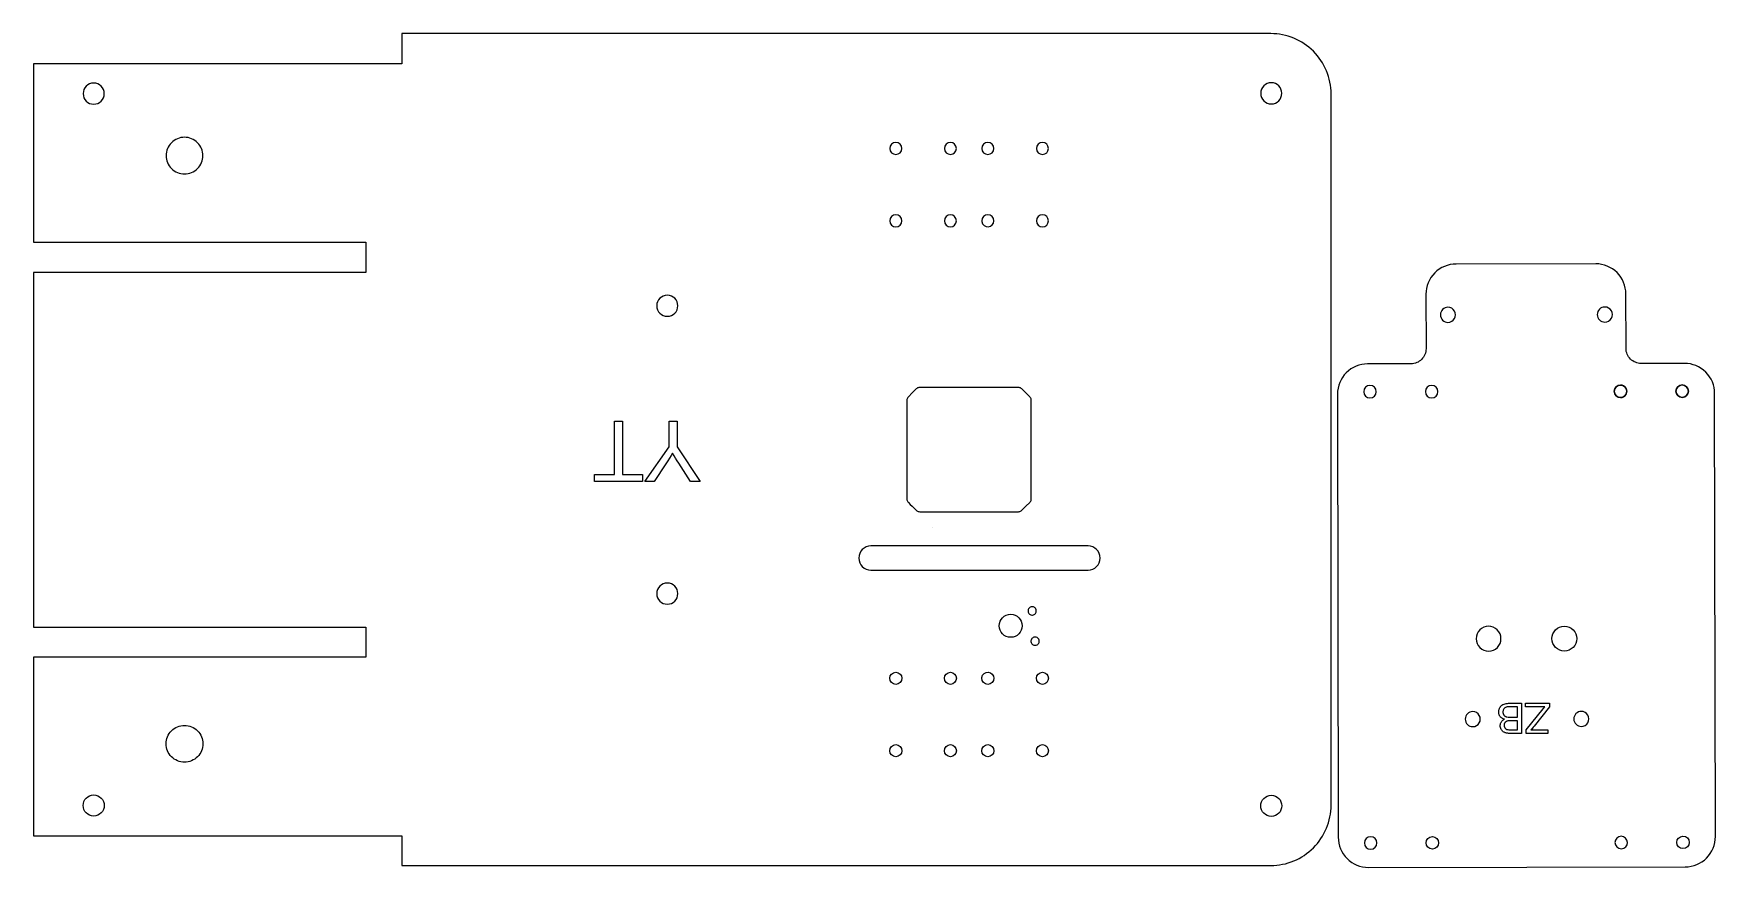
# Model space of a CAD drawing. Extents: x -297 to 260, y -197 to 79.
import ezdxf

# ---------------------------------------------------------------- set-up
doc = ezdxf.new("R2010")
doc.units = 0
doc.layers.add('5MM_MATERIAL', color=18, linetype='CONTINUOUS')

msp = doc.modelspace()

# ---------------------------------------------------------------- linework, layer by layer
at = {"layer": '5MM_MATERIAL'}
for points in [[(-297.35, -186.56), (-175.28, -186.56), (-175.28, -196.41), (112.68, -196.41, 0.414214), (132.68, -176.41), (132.68, 59.41, 0.414214), (112.68, 79.41), (-175.28, 79.41), (-175.28, 69.44), (-297.35, 69.44), (-297.35, 10.25), (-187.26, 10.25), (-187.26, 0.25), (-297.35, 0.25), (-297.35, -117.36), (-187.26, -117.36), (-187.26, -127.36), (-297.35, -127.36)], [(-273.94, 59.51, 1), (-280.94, 59.51, 1)], [(116.35, 59.61, 1), (109.35, 59.61, 1)], [(-247.35, 32.87, 0.414214), (-241.27, 38.95, 0.414214), (-247.35, 45.03, 0.414214), (-253.43, 38.95, 0.414214)], [(-9.58, 41.34, 1), (-13.58, 41.34, 1)], [(8.5, 41.34, 1), (4.5, 41.34, 1)], [(20.92, 41.34, 1), (16.92, 41.34, 1)], [(39, 41.34, 1), (35, 41.34, 1)], [(-9.58, 17.34, 1), (-13.58, 17.34, 1)], [(8.5, 17.34, 1), (4.5, 17.34, 1)], [(39, 17.34, 1), (35, 17.34, 1)], [(230.43, -24.96), (230.4, -6.9, 0.414214), (220.39, 3.08), (174.09, 3.01, 0.414214), (164.11, -7.01), (164.14, -25.06, -0.414214), (159.15, -30.07), (144.79, -30.1, 0.414214), (134.81, -40.11), (135.05, -187.05, 0.414214), (145.06, -197.04), (250.06, -196.87, 0.414214), (260.05, -186.85), (259.81, -39.91, 0.414214), (249.79, -29.93), (235.44, -29.95, -0.414214)], [(-90.83, -10.83, 1), (-83.83, -10.83, 0), (-83.83, -10.83, 1)], [(171.41, -11.32, 1), (171.42, -16.32, 1)], [(223.41, -11.24, 1), (223.42, -16.24, 1)], [(145.55, -37.26, 1), (145.56, -41.4, 1)], [(166.01, -37.22, 1), (166.01, -41.37, 1)], [(228.6, -37.12, 1), (228.61, -41.26, 1)], [(228.6, -37.12, 1), (228.61, -41.26, 1)], [(228.6, -37.12, -1), (228.61, -41.26, -1)], [(249.06, -37.09, 1), (249.07, -41.23, 1)], [(249.06, -37.09, 1), (249.07, -41.23, 1)], [(249.06, -37.09, -1), (249.07, -41.23, -1)], [(-19.87, -98.47), (22.13, -98.47), (52.13, -98.47, 1), (52.13, -90.47), (-19.87, -90.47, 1), (-19.87, -98.47, 0.000001)], [(-90.83, -106.28, 1), (-83.83, -106.28, 0), (-83.83, -106.28, 1)], [(30.31, -116.94, -1), (22.69, -116.94, -1)], [(184.88, -125.35, 0.414214), (188.99, -121.22), (188.99, -121.22, 0.414214), (184.86, -117.1, 0.414214), (180.75, -121.23, 0.414214)], [(210.02, -125.31, -0.414214), (205.89, -121.19), (205.89, -121.19, -0.414214), (210, -117.06, -0.414214), (214.13, -121.18, -0.414214)], [(-9.58, -134.35, -1), (-13.58, -134.35, -1)], [(8.5, -134.35, -1), (4.5, -134.35, -1)], [(39, -134.35, -1), (35, -134.35, -1)], [(-247.35, -149.98, -0.414214), (-241.27, -156.06, -0.414214), (-247.35, -162.14, -0.414214), (-253.43, -156.06, -0.414214)], [(179.62, -145.38, 1), (179.63, -150.38, 1)], [(215.62, -145.32, 1), (215.63, -150.32, 1)], [(-9.58, -158.35, -1), (-13.58, -158.35, -1)], [(8.5, -158.35, -1), (4.5, -158.35, -1)], [(20.92, -158.35, -1), (16.92, -158.35, -1)], [(39, -158.35, -1), (35, -158.35, -1)], [(-273.94, -176.52, -1), (-280.94, -176.52, -1)], [(116.35, -176.62, -1), (109.35, -176.62, -1)], [(145.79, -186.86, 1), (145.8, -191, 1)], [(166.25, -186.83, -1), (166.26, -190.97, -1)], [(228.84, -186.72, 1), (228.85, -190.87, 1)], [(249.3, -186.69, -1), (249.31, -190.83, -1)]]:
    msp.add_lwpolyline(points, format="xyb", close=True, dxfattribs=at)
for points in [[(16.94, 17.06, 0.933212), (20.92, 17.34, 0.999998), (16.92, 17.34, 0.034548), (16.94, 17.06)], [(16.94, -134.07, -0.933212), (20.92, -134.35, -0.999998), (16.92, -134.35, -0.034548), (16.94, -134.07)]]:
    msp.add_lwpolyline(points, format="xyb", dxfattribs=at)
for points in [[(-7.91, -74.86), (-7.89, -75.12), (-7.83, -75.36), (-7.74, -75.58), (-7.61, -75.81), (-7.43, -76.02), (-6.78, -76.67), (-6.13, -77.32), (-4.82, -78.63), (-4.61, -78.8), (-4.39, -78.94), (-4.15, -79.03), (-3.92, -79.09), (-3.67, -79.11), (29.05, -79.11), (29.31, -79.09), (29.54, -79.03), (29.77, -78.94), (29.99, -78.81), (30.21, -78.63), (30.85, -77.98), (31.51, -77.32), (32.81, -76.02), (32.99, -75.81), (33.12, -75.59), (33.22, -75.35), (33.27, -75.11), (33.29, -74.86), (33.29, -42.15), (33.27, -41.89), (33.22, -41.65), (33.13, -41.43), (32.99, -41.2), (32.81, -40.99), (32.17, -40.35), (31.51, -39.69), (30.21, -38.39), (30, -38.21), (29.79, -38.08), (29.56, -37.99), (29.31, -37.93), (29.05, -37.91), (-3.66, -37.91), (-3.93, -37.93), (-4.17, -37.99), (-4.41, -38.08), (-4.62, -38.21), (-4.82, -38.39), (-5.47, -39.03), (-6.13, -39.69), (-7.43, -40.99), (-7.61, -41.2), (-7.74, -41.42), (-7.84, -41.67), (-7.89, -41.9), (-7.91, -42.15)], [(-102.19, -49.09), (-102.19, -66.73), (-95.6, -66.73), (-95.6, -69.09), (-111.45, -69.09), (-111.45, -66.73), (-104.83, -66.73), (-104.83, -49.09)], [(-84.1, -49.09), (-84.1, -57.57), (-76.39, -69.09), (-79.61, -69.09), (-83.55, -63.06), (-84.09, -62.22), (-84.6, -61.37), (-85.1, -60.53), (-85.58, -59.68), (-86.06, -60.49), (-86.58, -61.35), (-87.15, -62.26), (-87.77, -63.21), (-91.64, -69.09), (-94.72, -69.09), (-86.74, -57.57), (-86.74, -49.09)], [(33.74, -113.36), (34.01, -113.3), (34.25, -113.2), (34.48, -113.05), (34.66, -112.86), (34.81, -112.64), (34.91, -112.39), (34.97, -112.13), (34.97, -111.86), (34.92, -111.6), (34.82, -111.36), (34.67, -111.13), (34.48, -110.94), (34.26, -110.79), (34.01, -110.69), (33.75, -110.63), (33.48, -110.63), (33.22, -110.68), (32.97, -110.78), (32.75, -110.93), (32.56, -111.11), (32.41, -111.33), (32.3, -111.58), (32.24, -111.84), (32.24, -112.11), (32.29, -112.37), (32.39, -112.62), (32.53, -112.85), (32.72, -113.04), (32.94, -113.19), (33.18, -113.3), (33.44, -113.36), (33.71, -113.36), (33.72, -113.36), (33.73, -113.36)], [(34.42, -120.68), (34.16, -120.74), (33.91, -120.84), (33.69, -120.99), (33.5, -121.19), (33.36, -121.41), (33.26, -121.66), (33.21, -121.92), (33.21, -122.19), (33.27, -122.45), (33.37, -122.69), (33.52, -122.92), (33.71, -123.11), (33.94, -123.25), (34.18, -123.35), (34.45, -123.41), (34.71, -123.4), (34.98, -123.35), (35.22, -123.25), (35.45, -123.1), (35.63, -122.91), (35.78, -122.69), (35.88, -122.44), (35.94, -122.18), (35.94, -121.91), (35.89, -121.65), (35.78, -121.4), (35.64, -121.18), (35.45, -120.99), (35.23, -120.84), (34.98, -120.73), (34.72, -120.68), (34.45, -120.68), (34.44, -120.68), (34.43, -120.68)], [(195.79, -142.62), (195.81, -152.62), (192.06, -152.63), (191.78, -152.63), (191.51, -152.61), (191.26, -152.59), (191.02, -152.56), (190.8, -152.51), (190.59, -152.46), (190.4, -152.4), (190.22, -152.33), (190.05, -152.25), (189.89, -152.16), (189.74, -152.06), (189.6, -151.95), (189.47, -151.82), (189.35, -151.69), (189.23, -151.55), (189.13, -151.4), (189.04, -151.24), (188.96, -151.08), (188.89, -150.92), (188.84, -150.75), (188.79, -150.59), (188.76, -150.42), (188.74, -150.25), (188.74, -150.08), (188.74, -149.92), (188.76, -149.76), (188.78, -149.61), (188.82, -149.45), (188.87, -149.31), (188.93, -149.16), (189, -149.01), (189.08, -148.87), (189.17, -148.73), (189.28, -148.6), (189.39, -148.48), (189.52, -148.36), (189.65, -148.25), (189.8, -148.14), (189.96, -148.04), (190.13, -147.95), (189.91, -147.88), (189.7, -147.8), (189.51, -147.7), (189.33, -147.6), (189.16, -147.48), (189.01, -147.35), (188.86, -147.2), (188.73, -147.05), (188.62, -146.89), (188.52, -146.71), (188.44, -146.54), (188.37, -146.35), (188.31, -146.16), (188.28, -145.96), (188.25, -145.75), (188.24, -145.54), (188.25, -145.36), (188.26, -145.19), (188.29, -145.02), (188.32, -144.86), (188.36, -144.7), (188.41, -144.54), (188.47, -144.38), (188.54, -144.23), (188.62, -144.08), (188.7, -143.94), (188.78, -143.81), (188.87, -143.69), (188.96, -143.58), (189.06, -143.48), (189.16, -143.38), (189.27, -143.3), (189.38, -143.22), (189.5, -143.14), (189.63, -143.07), (189.76, -143.01), (190.05, -142.89), (190.37, -142.8), (190.71, -142.73), (191.1, -142.67), (191.52, -142.64), (191.98, -142.63)], [(194.47, -143.81), (191.98, -143.81), (191.43, -143.82), (191.23, -143.84), (191.08, -143.86), (190.86, -143.91), (190.66, -143.97), (190.48, -144.04), (190.32, -144.13), (190.17, -144.24), (190.04, -144.37), (189.92, -144.52), (189.81, -144.69), (189.73, -144.88), (189.66, -145.08), (189.63, -145.3), (189.62, -145.53), (189.62, -145.67), (189.63, -145.8), (189.66, -145.93), (189.69, -146.06), (189.73, -146.17), (189.78, -146.29), (189.84, -146.4), (189.9, -146.5), (189.98, -146.6), (190.06, -146.7), (190.15, -146.78), (190.25, -146.86), (190.35, -146.92), (190.46, -146.98), (190.58, -147.04), (190.7, -147.08), (190.83, -147.12), (190.98, -147.16), (191.32, -147.21), (191.71, -147.24), (192.16, -147.25), (194.48, -147.24)], [(205.07, -142.61), (205.07, -143.84), (199.96, -150.25), (199.69, -150.58), (199.43, -150.89), (199.17, -151.18), (198.92, -151.44), (204.5, -151.43), (204.5, -152.61), (197.34, -152.62), (197.34, -151.44), (202.94, -144.5), (203.55, -143.79), (197.16, -143.8), (197.16, -142.62)], [(194.48, -148.42), (192.31, -148.43), (191.91, -148.44), (191.56, -148.46), (191.28, -148.49), (191.05, -148.55), (190.93, -148.59), (190.82, -148.63), (190.71, -148.69), (190.61, -148.75), (190.52, -148.81), (190.44, -148.88), (190.36, -148.96), (190.29, -149.05), (190.23, -149.13), (190.18, -149.23), (190.14, -149.33), (190.1, -149.44), (190.07, -149.55), (190.05, -149.67), (190.04, -149.79), (190.04, -149.92), (190.04, -150.04), (190.05, -150.16), (190.07, -150.28), (190.1, -150.39), (190.13, -150.49), (190.17, -150.6), (190.22, -150.7), (190.28, -150.79), (190.34, -150.89), (190.41, -150.97), (190.49, -151.04), (190.57, -151.11), (190.66, -151.17), (190.75, -151.23), (190.85, -151.27), (190.96, -151.31), (191.08, -151.34), (191.22, -151.37), (191.56, -151.42), (191.98, -151.44), (192.48, -151.45), (194.48, -151.45)]]:
    msp.add_lwpolyline(points, close=True, dxfattribs=at)
msp.add_lwpolyline([(0.7, -84.35), (0.7, -84.35), (0.7, -84.35), (0.7, -84.35), (0.7, -84.36), (0.7, -84.36), (0.7, -84.36), (0.7, -84.36), (0.7, -84.36), (0.7, -84.36), (0.7, -84.36), (0.7, -84.36), (0.7, -84.36), (0.7, -84.36), (0.7, -84.36), (0.71, -84.36), (0.71, -84.36), (0.71, -84.36), (0.71, -84.36), (0.71, -84.36), (0.71, -84.36), (0.71, -84.36), (0.71, -84.36), (0.71, -84.36), (0.71, -84.37), (0.71, -84.37), (0.71, -84.37), (0.71, -84.37), (0.71, -84.37), (0.71, -84.37), (0.71, -84.37), (0.71, -84.37), (0.71, -84.37), (0.71, -84.37), (0.71, -84.37), (0.71, -84.37), (0.71, -84.37), (0.71, -84.37), (0.71, -84.37), (0.71, -84.37), (0.71, -84.37), (0.71, -84.37), (0.72, -84.37), (0.72, -84.37), (0.72, -84.37), (0.72, -84.37), (0.72, -84.37), (0.72, -84.37), (0.72, -84.37), (0.72, -84.37), (0.72, -84.37), (0.72, -84.37), (0.72, -84.37), (0.72, -84.37), (0.72, -84.37), (0.72, -84.37), (0.72, -84.37), (0.72, -84.37), (0.72, -84.37), (0.72, -84.37), (0.72, -84.37), (0.72, -84.37), (0.72, -84.37), (0.72, -84.37), (0.72, -84.37)], dxfattribs=at)
msp.add_lwpolyline([(0.7, -84.35), (0.7, -84.35), (0.7, -84.35), (0.7, -84.35), (0.7, -84.36), (0.7, -84.36), (0.7, -84.36), (0.7, -84.36), (0.7, -84.36), (0.7, -84.36), (0.7, -84.36), (0.7, -84.36), (0.7, -84.36), (0.7, -84.36), (0.7, -84.36), (0.71, -84.36), (0.71, -84.36), (0.71, -84.36), (0.71, -84.36), (0.71, -84.36), (0.71, -84.36), (0.71, -84.36), (0.71, -84.36), (0.71, -84.36), (0.71, -84.37), (0.71, -84.37), (0.71, -84.37), (0.71, -84.37), (0.71, -84.37), (0.71, -84.37), (0.71, -84.37), (0.71, -84.37), (0.71, -84.37), (0.71, -84.37), (0.71, -84.37), (0.71, -84.37), (0.71, -84.37), (0.71, -84.37), (0.71, -84.37), (0.71, -84.37), (0.71, -84.37), (0.71, -84.37), (0.72, -84.37), (0.72, -84.37), (0.72, -84.37), (0.72, -84.37), (0.72, -84.37), (0.72, -84.37), (0.72, -84.37), (0.72, -84.37), (0.72, -84.37), (0.72, -84.37), (0.72, -84.37), (0.72, -84.37), (0.72, -84.37), (0.72, -84.37), (0.72, -84.37), (0.72, -84.37), (0.72, -84.37), (0.72, -84.37), (0.72, -84.37), (0.72, -84.37), (0.72, -84.37), (0.72, -84.37), (0.72, -84.37)], dxfattribs=at)

doc.saveas('drawing.dxf')
